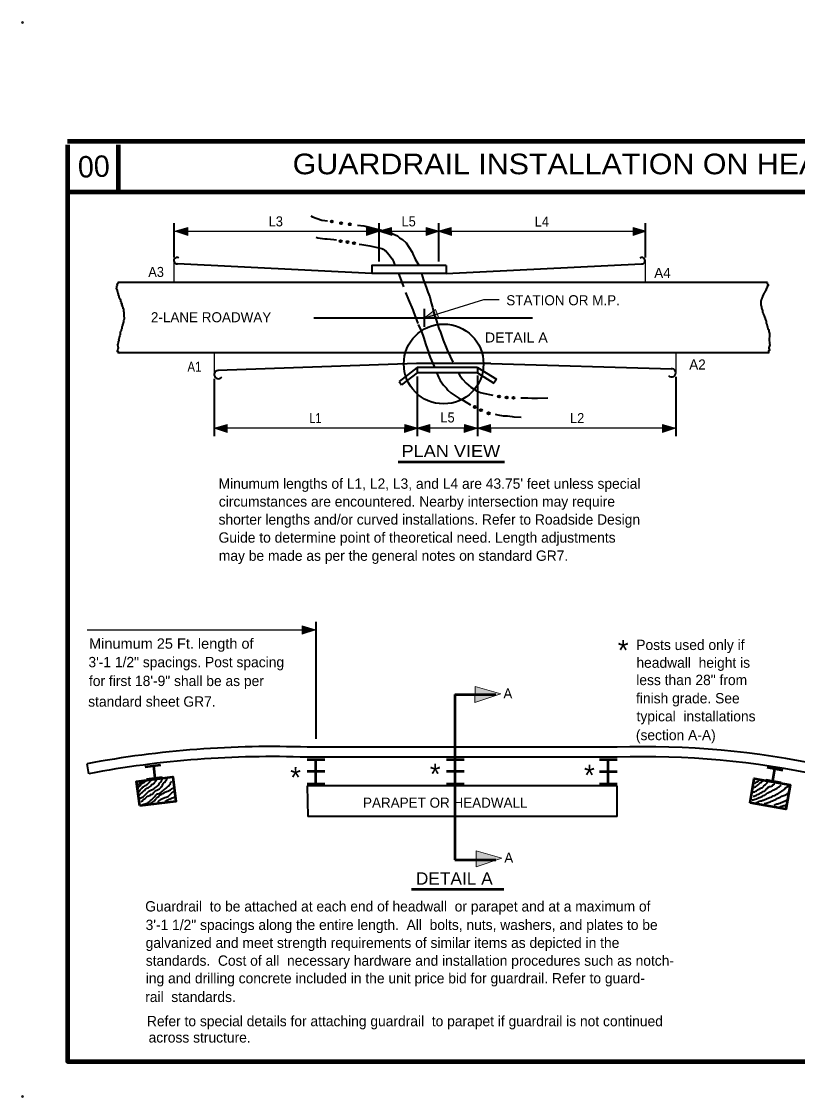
# Model space of a CAD drawing. Extents: x -8731 to 5761, y -66522 to -56618.
# Drawn here: x 4167 to 5028, y -66522 to -65327 of the extents above; entities that cross this region are included whole.
import ezdxf
from ezdxf.enums import TextEntityAlignment as Align

# ---------------------------------------------------------------- set-up
doc = ezdxf.new("R2010")
doc.units = 0
doc.header["$LTSCALE"] = 4.6
doc.header["$PDMODE"] = 32
doc.header["$PDSIZE"] = 2.3
doc.linetypes.add('MEDIUM_DASHED', pattern=[4.5, 3, -1.5])
doc.layers.add('1', color=7, linetype='Continuous', lineweight=13)
doc.layers.add('3', color=7, linetype='Continuous', lineweight=40)

msp = doc.modelspace()

# ---------------------------------------------------------------- hatches: boundary and pattern name
at = {"layer": '1'}
for points in [[(4336.78, -65559.6), (4351.42, -65564.44), (4351.3, -65555.32)], [(4564.22, -65559.6), (4549.56, -65564.44), (4549.7, -65555.32)], [(4563.02, -65559.6), (4577.68, -65564.44), (4577.56, -65555.32)], [(4630.46, -65559.6), (4615.82, -65564.44), (4615.94, -65555.32)], [(4629.28, -65559.6), (4643.94, -65564.44), (4643.8, -65555.32)], [(4860.46, -65559.6), (4845.82, -65564.44), (4845.94, -65555.32)], [(4614.3, -65655.84), (4629.7, -65654.88), (4626.18, -65646.46)], [(4380.54, -65778.34), (4395.18, -65783.18), (4395.06, -65774.08)], [(4606.72, -65778.34), (4592.06, -65783.18), (4592.18, -65774.08)], [(4605.54, -65778.34), (4620.18, -65783.18), (4620.06, -65774.08)], [(4672.96, -65778.34), (4658.32, -65783.18), (4658.44, -65774.08)], [(4673.02, -65778.34), (4687.68, -65783.18), (4687.56, -65774.08)], [(4892.96, -65778.34), (4878.32, -65783.18), (4878.44, -65774.08)], [(4492.96, -66002.1), (4478.32, -66006.92), (4478.44, -65997.82)], [(4698.74, -66073.38), (4670.18, -66082.8), (4670.42, -66065.04)], [(4699.98, -66255.88), (4671.44, -66265.3), (4671.68, -66247.56)]]:
    msp.add_hatch(color=256, dxfattribs=at).paths.add_polyline_path(points)

# ---------------------------------------------------------------- linework, layer by layer
at = {"layer": '1', "lineweight": 100}
for p, q in [((5709.98, -65460.06), (4217.74, -65460.06)), ((4273.98, -65463.56), (4273.98, -65516.3)), ((5709.98, -65516.3), (4217.74, -65516.3))]:
    msp.add_line(p, q, dxfattribs=at)
msp.add_lwpolyline([(4217.74, -65463.56), (4217.74, -66481.48), (5708.5, -66481.48)], dxfattribs=at)
at = {"layer": '1'}
for points in [[(4336.78, -65559.6), (4351.42, -65564.44), (4351.3, -65555.32)], [(4564.22, -65559.6), (4549.56, -65564.44), (4549.7, -65555.32)], [(4563.02, -65559.6), (4577.68, -65564.44), (4577.56, -65555.32)], [(4630.46, -65559.6), (4615.82, -65564.44), (4615.94, -65555.32)], [(4629.28, -65559.6), (4643.94, -65564.44), (4643.8, -65555.32)], [(4860.46, -65559.6), (4845.82, -65564.44), (4845.94, -65555.32)], [(4614.3, -65655.84), (4629.7, -65654.88), (4626.18, -65646.46)], [(4380.54, -65778.34), (4395.18, -65783.18), (4395.06, -65774.08)], [(4606.72, -65778.34), (4592.06, -65783.18), (4592.18, -65774.08)], [(4605.54, -65778.34), (4620.18, -65783.18), (4620.06, -65774.08)], [(4672.96, -65778.34), (4658.32, -65783.18), (4658.44, -65774.08)], [(4673.02, -65778.34), (4687.68, -65783.18), (4687.56, -65774.08)], [(4892.96, -65778.34), (4878.32, -65783.18), (4878.44, -65774.08)], [(4492.96, -66002.1), (4478.32, -66006.92), (4478.44, -65997.82)], [(4698.74, -66073.38), (4670.18, -66082.8), (4670.42, -66065.04)], [(4699.98, -66255.88), (4671.44, -66265.3), (4671.68, -66247.56)]]:
    msp.add_lwpolyline(points, close=True, dxfattribs=at)
for p in [(4167.8, -65327.84), (4167.8, -66520.44)]:
    msp.add_point(p, dxfattribs=at)
at = {"layer": '3', "lineweight": 35}
for p, q in [((4335.64, -65550.72), (4335.64, -65588.64)), ((4563.38, -65550.72), (4563.38, -65593.2)), ((4629.82, -65550.72), (4629.82, -65593.2)), ((4859.3, -65550.72), (4859.3, -65588.64)), ((4380.62, -65723.32), (4380.62, -65787.26)), ((4606, -65720.8), (4606, -65787.26)), ((4672.9, -65719.92), (4672.9, -65787.26)), ((4893.26, -65721.4), (4893.26, -65787.26)), ((4493.54, -65993.52), (4493.54, -66123.48))]:
    msp.add_line(p, q, dxfattribs=at)
at = {"layer": '3', "lineweight": 25}
for p, q in [((4563.38, -65559.84), (4335.64, -65559.84)), ((4335.64, -65592.6), (4335.64, -65616.58)), ((4859.3, -65592.6), (4859.3, -65616.58)), ((4679.66, -65635.68), (4614.1, -65655.98)), ((4696.86, -65635.68), (4679.66, -65635.68)), ((4380.62, -65694.8), (4380.62, -65718.76)), ((4893.26, -65694.8), (4893.26, -65716.68)), ((4606, -65778.14), (4380.62, -65778.14)), ((4493.54, -66002.64), (4239.5, -66002.64))]:
    msp.add_line(p, q, dxfattribs=at)
at = {"layer": '3'}
for p, q in [((4638.34, -65606.44), (4855.04, -65595.7)), ((4994.86, -65616.58), (4273.6, -65616.58)), ((4614.1, -65655.68), (4614.1, -65645.68)), ((4491.18, -65655.68), (4734.06, -65655.68)), ((4614.1, -65665.68), (4614.1, -65655.68)), ((4996.62, -65694.8), (4273.6, -65694.8)), ((4605.12, -65706.56), (4384.6, -65714.2)), ((4687.74, -65706.56), (4605.12, -65706.56)), ((4687.74, -65706.56), (4888.86, -65712.28)), ((4606, -65711.1), (4585.86, -65726.54)), ((4605.86, -65716.98), (4588.66, -65730.22)), ((4672.9, -65711.1), (4606, -65711.1)), ((4606, -65711.1), (4606, -65716.98)), ((4672.9, -65716.98), (4606, -65716.98)), ((4672.9, -65711.1), (4672.9, -65716.98)), ((4672.9, -65711.1), (4693.92, -65724.04)), ((4672.9, -65716.98), (4691.26, -65728.3)), ((4585.86, -65726.54), (4588.66, -65730.22)), ((4693.92, -65724.04), (4691.26, -65728.3)), ((4828, -66132.6), (4483.68, -66132.6)), ((4828, -66143.76), (4483.68, -66143.76)), ((4241.54, -66162), (4239.5, -66150.98)), ((4828, -66175.52), (4483.68, -66175.52)), ((4483.68, -66175.52), (4484.42, -66209.48)), ((4828, -66209.48), (4828, -66175.52)), ((4828, -66209.48), (4484.42, -66209.48))]:
    msp.add_line(p, q, dxfattribs=at)
at = {"layer": '3', "lineweight": 53}
for p, q in [((4584.98, -65815.64), (4702.88, -65815.64)), ((4647.76, -66073.94), (4647.76, -66257.72)), ((4647.76, -66073.94), (4693.18, -66073.94)), ((4483.68, -66146.12), (4493.54, -66146.12)), ((4648.34, -66173.18), (4648.34, -66146.12)), ((4808.3, -66146.12), (4828, -66146.12)), ((4818.14, -66173.18), (4818.14, -66146.12)), ((4304.02, -66154.5), (4321.38, -66152.3)), ((4313.14, -66153.32), (4314.76, -66167)), ((4503.38, -66159.64), (4483.68, -66159.64)), ((4658.18, -66159.64), (4638.5, -66159.64)), ((4808.3, -66159.64), (4818.14, -66159.64)), ((4818.14, -66159.64), (4828, -66159.64)), ((5012.2, -66158.32), (4994.7, -66155.24)), ((5002.66, -66156.72), (5000.44, -66170.38)), ((4305.8, -66168.18), (4323.14, -66165.96)), ((4483.68, -66173.18), (4493.54, -66173.18)), ((4493.54, -66173.18), (4503.38, -66173.18)), ((4638.5, -66173.18), (4648.34, -66173.18)), ((4648.34, -66173.18), (4658.18, -66173.18)), ((4808.3, -66173.18), (4828, -66173.18)), ((5009.7, -66172), (4993.1, -66169.06)), ((4647.76, -66257.72), (4693.18, -66257.72)), ((4599.54, -66290.34), (4702.14, -66290.34))]:
    msp.add_line(p, q, dxfattribs=at)
at = {"layer": '3'}
for points in [[(4487.8, -65542.32), (4489.72, -65543.52), (4500.3, -65547.48), (4503.38, -65547.62), (4506.32, -65548.22)], [(4539.7, -65552.92), (4546.76, -65553.66), (4551.74, -65554.54), (4558.52, -65556.6), (4571.02, -65559.38), (4576.9, -65561.3), (4579.1, -65562.48), (4584.1, -65564.82), (4586.3, -65566.74), (4589.68, -65568.64), (4593.66, -65572.48), (4600.56, -65582.92), (4601.44, -65585.84), (4602.92, -65588.64), (4603.94, -65590.7), (4606.88, -65595.4), (4608.06, -65597.9)], [(4493.98, -65566), (4495.6, -65566.74), (4503.38, -65568.2), (4506.02, -65568.06), (4513.54, -65568.94), (4516.46, -65569.08)], [(4541.76, -65573.8), (4544.54, -65574.24), (4553.52, -65575.7), (4566.74, -65578.94), (4568.36, -65579.52), (4569.84, -65580.56), (4571.3, -65581.44), (4574.54, -65585.26), (4578.06, -65590.12), (4579.68, -65593.2), (4580.42, -65595.56), (4581.46, -65597.76)], [(4638.34, -65597.76), (4638.34, -65606.44), (4555.72, -65606.44), (4339.76, -65595.7)], [(4638.34, -65597.76), (4555.72, -65597.76), (4555.72, -65606.44)], [(4627.9, -65717.14), (4629.66, -65721.68), (4631.44, -65725.22), (4635.4, -65730.66), (4638.64, -65734.04), (4640.1, -65736.1), (4643.5, -65739.04), (4646.86, -65741.1), (4652.16, -65745.06), (4653.78, -65745.8), (4657.6, -65747.72), (4665.26, -65752.28)], [(4651.72, -65717.14), (4653.5, -65719.78), (4656.42, -65723.76), (4660.26, -65728.16), (4665.54, -65732.72), (4672.74, -65737.12), (4676.42, -65738.74), (4679.36, -65739.32), (4690.1, -65741.68)], [(4721.26, -65744.62), (4723.18, -65744.76), (4725.22, -65744.48), (4728.76, -65744.48), (4733.18, -65745.06), (4739.5, -65744.92), (4750.96, -65744.76)], [(4692.6, -65762.72), (4695.38, -65763.44), (4701.42, -65764.48), (4706.12, -65764.76), (4711.42, -65765.5), (4713.32, -65765.8), (4721.42, -65765.94)]]:
    msp.add_lwpolyline(points, dxfattribs=at)
at = {"layer": '3', "lineweight": 25}
for points in [[(4859.3, -65559.84), (4629.82, -65559.84), (4563.38, -65559.84)], [(4893.26, -65778.14), (4672.9, -65778.14), (4606, -65778.14)]]:
    msp.add_lwpolyline(points, dxfattribs=at)
at = {"layer": '3', "linetype": 'MEDIUM_DASHED'}
for points in [[(4585.12, -65606.44), (4585.86, -65608.34), (4596.3, -65635.84), (4601, -65647), (4602.02, -65648.92), (4607.18, -65663.18), (4610.56, -65670.38), (4612.18, -65675.08), (4613.2, -65677.28), (4615.56, -65685.82), (4618.5, -65693.9), (4618.94, -65695.82), (4620.26, -65699.64), (4624.98, -65709.78), (4625.56, -65711.24)], [(4610.7, -65606.44), (4612.9, -65614.08), (4616.14, -65621.88), (4617.76, -65627.16), (4619.98, -65632.6), (4621.58, -65638.92), (4623.2, -65644.08), (4625.26, -65653.18), (4626.44, -65655.84), (4627.18, -65657.88), (4630.1, -65667.44), (4632.02, -65671.7), (4634.96, -65680.52), (4638.34, -65688.76), (4639.66, -65692.44), (4648.34, -65711.24)]]:
    msp.add_lwpolyline(points, dxfattribs=at)
at = {"layer": '3', "lineweight": 53}
for points in [[(4493.54, -66173.18), (4493.54, -66146.12), (4503.38, -66146.12)], [(4638.5, -66146.12), (4648.34, -66146.12), (4658.18, -66146.12)]]:
    msp.add_lwpolyline(points, dxfattribs=at)
for points in [[(4298, -66197.88), (4294.48, -66170.52), (4334.62, -66165.38), (4338.14, -66192.72)], [(4975.6, -66194.48), (4980.3, -66167.3), (5020.14, -66174.36), (5015.44, -66201.56)]]:
    msp.add_lwpolyline(points, close=True, dxfattribs=at)
at = {"layer": '3'}
msp.add_circle((4635.4, -65706.99), 44.25, dxfattribs=at)
for centre, radius, start, end in [((4339.32, -65592.17), 3.56, 52.12502, 277.12503), ((4855.49, -65592.17), 3.56, 262.87497, 127.87498), ((4385.22, -65718.77), 4.59, 91.98546, 325.62507), ((4888.68, -65716.81), 4.59, 219.25185, 98.10009), ((4443.92, -67232.73), 1100.85, 87.90854, 100.70263), ((4858.38, -67076.31), 944.2, 77.79852, 91.86602), ((4443.92, -67232.73), 1089.68, 87.90854, 100.70263), ((4858.38, -67076.31), 933.04, 77.79852, 91.86602)]:
    msp.add_arc(centre, radius, start, end, dxfattribs=at)
for points in [[(4273.6, -65616.58), (4273.3, -65617.9), (4272.86, -65617.9), (4272.58, -65620.4), (4272.14, -65620.68), (4272.14, -65620.98), (4272.14, -65623.78), (4272.58, -65624.22), (4272.86, -65626.28), (4273.3, -65626.72), (4273.3, -65627.02), (4273.9, -65629.52), (4273.9, -65630.54), (4274.34, -65630.84), (4274.62, -65632.9), (4275.36, -65634.08), (4276.4, -65636.12), (4276.7, -65637.6), (4277.14, -65637.88), (4277.42, -65638.64), (4277.42, -65639.66), (4277.86, -65639.96), (4277.86, -65640.68), (4278.16, -65641.72), (4278.46, -65641.72), (4278.46, -65642.44), (4278.46, -65643.18), (4278.9, -65643.48), (4279.18, -65645.24), (4279.62, -65645.54), (4279.92, -65648.48), (4280.22, -65649.06), (4280.22, -65650.84), (4280.22, -65652.6), (4280.22, -65658.18), (4279.92, -65658.92), (4279.92, -65660.68), (4279.62, -65660.98), (4279.62, -65661.72), (4278.9, -65663.48), (4278.9, -65664.5), (4278.46, -65664.94), (4277.86, -65668.04), (4277.42, -65668.76), (4277.42, -65669.5), (4277.14, -65670.08), (4276.1, -65673.62), (4276.1, -65674.8), (4275.66, -65675.08), (4275.66, -65675.82), (4275.36, -65676.84), (4275.06, -65677.14), (4275.06, -65678.18), (4274.62, -65678.92), (4274.34, -65681.7), (4273.9, -65682.14), (4273.9, -65683.92), (4273.6, -65684.5), (4273.6, -65690.82), (4273.6, -65693.32), (4273.9, -65693.32), (4273.6, -65693.32), (4273.9, -65693.6), (4273.9, -65695.38)], [(4994.86, -65616.58), (4994.7, -65617.9), (4995.14, -65618.2), (4995.14, -65620.68), (4994.7, -65620.68), (4994.7, -65620.98), (4994.42, -65622.46), (4993.98, -65622.76), (4993.38, -65624.96), (4992.66, -65625.54), (4992.66, -65626.28), (4991.92, -65627.02), (4991.62, -65628.04), (4990.9, -65628.78), (4990.58, -65629.8), (4990.14, -65630.1), (4990.14, -65630.84), (4989.86, -65630.84), (4989.86, -65631.56), (4989.42, -65631.86), (4989.42, -65632.6), (4988.82, -65633.64), (4988.82, -65634.36), (4988.38, -65635.1), (4988.1, -65635.84), (4988.1, -65642.74), (4988.38, -65643.48), (4988.38, -65644.96), (4989.12, -65646.72), (4989.42, -65648.76), (4989.86, -65649.8), (4990.14, -65650.54), (4991.18, -65653.62), (4992.36, -65655.84), (4992.66, -65657.88), (4993.38, -65659.36), (4993.98, -65662.44), (4994.42, -65663.18), (4994.42, -65663.92), (4994.7, -65664.94), (4995.14, -65665.52), (4995.14, -65666.26), (4996.18, -65668.76), (4996.48, -65670.82), (4997.22, -65673.32), (4997.22, -65674.06), (4997.22, -65683.16), (4996.92, -65688.02), (4996.48, -65688.76), (4996.48, -65689.5), (4996.48, -65692.58), (4996.18, -65692.58), (4996.48, -65692.58), (4996.18, -65693.02), (4996.18, -65694.04), (4996.18, -65695.08)]]:
    msp.add_spline(points, degree=3, dxfattribs=at)
at = {"layer": '3', "lineweight": 35}
for points in [[(4295.5, -66175.96), (4295.94, -66174.94), (4298.14, -66172.44), (4300.06, -66170.96), (4302.42, -66169.94), (4302.7, -66169.8)], [(4296.1, -66178.76), (4297.42, -66175.82), (4298.3, -66174.94), (4302.26, -66171.84), (4305.8, -66169.5)], [(4296.98, -66182.44), (4298.44, -66179.8), (4299.78, -66178.62), (4300.22, -66178.02), (4304.18, -66175.24), (4307.42, -66172.88), (4308.58, -66171.56), (4310.94, -66168.92)], [(4297.42, -66186.12), (4298.44, -66184.64), (4300.94, -66182.44), (4305.22, -66178.92), (4309.46, -66176.26), (4310.22, -66175.52), (4312.26, -66173.76), (4312.7, -66173.62), (4314.46, -66171.7), (4315.66, -66170.24), (4316.82, -66168.18)], [(4297.86, -66189.94), (4299.04, -66188.9), (4300.94, -66188.16), (4302.12, -66187.28), (4306.54, -66182.72), (4308, -66181.56), (4311.1, -66180.08), (4314.46, -66178.16), (4316.38, -66176.56), (4319.46, -66173.48), (4319.46, -66173.18), (4320.34, -66172), (4323.3, -66167.3)], [(4299.48, -66193.16), (4301.54, -66191.56), (4301.82, -66190.96), (4303.58, -66189.78), (4308.58, -66186.26), (4310.22, -66185.24), (4310.22, -66184.94), (4310.66, -66184.94), (4313.74, -66182.72), (4319.02, -66179.06), (4321.54, -66177), (4321.98, -66176.26), (4323.14, -66175.24), (4323.14, -66174.94), (4325.78, -66171.56), (4326.22, -66171.26), (4326.68, -66170.38), (4327.26, -66169.2), (4328.74, -66166.7)], [(4299.78, -66196.84), (4301.24, -66196.12), (4304.02, -66195.38), (4306.1, -66194.78), (4308.74, -66192.88), (4313.14, -66188.9), (4315.36, -66186.56), (4318.14, -66184.2), (4318.44, -66184.2), (4323.14, -66181.26), (4327.26, -66178.16), (4328.88, -66176.56), (4331.96, -66172.88), (4332.56, -66171.84), (4333.58, -66170.24)], [(4978.68, -66182.58), (4982.8, -66180.96), (4985.3, -66179.36), (4986.18, -66179.06), (4986.18, -66178.76), (4987.06, -66178.32), (4987.8, -66177.72), (4988.38, -66177.58), (4991.48, -66175.08), (4994.26, -66172.58), (4994.86, -66171.56), (4995.14, -66170.96)], [(4978.98, -66187.14), (4980.02, -66187), (4983.82, -66185.24), (4986.48, -66184.06), (4988.98, -66182.58), (4993.68, -66179.36), (4995, -66178.16), (4995.3, -66178.16), (4995.44, -66177.88), (4998.24, -66176.12), (5000.74, -66174.8), (5000.88, -66174.5), (5001.76, -66174.2), (5002.8, -66173.32), (5003.1, -66173.18)], [(4979.28, -66177.44), (4983.68, -66175.24), (4987.66, -66171.84), (4988.24, -66171.56), (4988.82, -66170.96), (4988.82, -66170.68), (4990, -66169.8)], [(4980.6, -66172.72), (4981.18, -66172.58), (4982.36, -66171.56), (4982.66, -66171.56), (4982.8, -66171.26), (4983.38, -66171.12), (4984.12, -66170.52), (4985.6, -66169.06)], [(4309.46, -66195.38), (4314.46, -66191.84), (4316.38, -66189.64), (4317.86, -66188.16), (4318.44, -66187.88), (4319.62, -66186.7), (4323.44, -66184.06), (4329.18, -66181.26), (4334.62, -66178.16), (4335.2, -66177.72)], [(4318, -66193.76), (4320.2, -66191.26), (4321.82, -66190.24), (4327.26, -66188.16), (4329.76, -66187), (4331.96, -66184.8), (4335.64, -66181.84)], [(4977.8, -66190.96), (4980.02, -66190.82), (4982.8, -66189.78), (4985.6, -66188.6), (4986.04, -66188.6), (4988.1, -66187.58), (4993.1, -66185.08), (4994.86, -66183.76), (4997.66, -66182.28), (5002.66, -66179.64), (5005.88, -66178.02), (5007.64, -66176.7), (5010.14, -66174.8)], [(4982.5, -66194.04), (4987.5, -66192.28), (4990.74, -66191.26), (4993.1, -66190.24), (4998.68, -66188.02), (5004.26, -66185.38), (5008.54, -66182.88), (5009.42, -66182.14), (5012.5, -66180.24), (5013.82, -66179.06), (5015.74, -66177.28), (5016.18, -66177.14), (5018.38, -66174.94)], [(4991.48, -66195.22), (4995.74, -66194.04), (5000.74, -66192.14), (5005.88, -66189.64), (5011.02, -66187.14), (5015.14, -66185.38), (5016.32, -66184.64), (5017.34, -66184.06), (5017.34, -66183.76), (5017.64, -66183.6)], [(4326.38, -66193.02), (4327.7, -66191.7), (4330.64, -66190.38), (4332.42, -66189.5), (4335.34, -66188.46), (4336.96, -66187.58)], [(5002.5, -66196.84), (5003.68, -66196.26), (5007.36, -66195.08), (5012.78, -66193.02), (5016.32, -66191.26), (5016.76, -66190.82)], [(5008.82, -66199.04), (5013.08, -66197.44), (5015.14, -66196.84), (5016.02, -66196.26)]]:
    msp.add_spline(points, degree=3, dxfattribs=at)
at = {"layer": '3'}
for p in [(4511.32, -65548.8), (4521.46, -65550.56), (4531.32, -65551.88), (4521.02, -65570.56), (4528.52, -65571.6), (4535.88, -65572.92), (4696.86, -65743.16), (4705.38, -65744.18), (4669.96, -65754.76), (4713.02, -65744.62), (4676.86, -65758.3), (4685.38, -65761.82)]:
    msp.add_point(p, dxfattribs=at)

# ---------------------------------------------------------------- texts
at = {"layer": '1'}
msp.add_text('00', height=23.78, rotation=2.121, dxfattribs=at).set_placement((4229.7, -65500.18))
at = {"layer": '3'}
for s, height, width, p in [('  GUARDRAIL INSTALLATION ON HEADWALLS AND PARAPETS ', 22.93, 1.1, (4959.73, -65496.32)), ('L3', 11.17, 0.95, (4449.03, -65554.24)), ('L5', 11.17, 0.95, (4596.56, -65554.24)), ('L4', 11.17, 0.95, (4744.47, -65554.4)), ('A3', 11.17, 0.95, (4316.1, -65610.4)), ('DETAIL A', 11.17, 1.05, (4716.13, -65683.16)), ('A1', 11.17, 0.85, (4358.63, -65715.66)), ('L1', 11.17, 0.8, (4493.05, -65772.7)), ('L5', 11.17, 0.95, (4639.72, -65771.96)), ('L2', 11.17, 0.95, (4783.65, -65772.7))]:
    msp.add_text(s, height=height, dxfattribs=dict(at, width=width)).set_placement(p, align=Align.CENTER)
for s, height, p in [('A4', 11.17, (4878.36, -65611.44)), ('STATION OR M.P.       ', 11.17, (4782.54, -65641.8)), ('2-LANE ROADWAY', 11.17, (4377.16, -65660.68)), ('A2', 11.17, (4917.3, -65713.16)), ('*', 22.93, (4834.73, -66036.32)), ('A', 11.17, (4706.69, -66078.5)), ('*', 22.93, (4470.99, -66177.56)), ('*', 22.93, (4625.99, -66173.82)), ('*', 22.93, (4797.23, -66175.06)), ('PARAPET OR HEADWALL', 11.17, (4637.19, -66199.78)), ('A', 11.17, (4707.71, -66260.94))]:
    msp.add_text(s, height=height, dxfattribs=at).set_placement(p, align=Align.CENTER)
for s, height, width, p in [('PLAN VIEW', 13.67, 1.1, (4588.66, -65810.48)), ('Minumum 25 Ft. length of', 11.47, 1.05, (4241.7, -66023.22)), ('DETAIL A', 13.67, 1.05, (4604.54, -66285.2))]:
    msp.add_text(s, height=height, dxfattribs=dict(at, width=width)).set_placement(p)
for s, p in [("Minumum lengths of L1, L2, L3, and L4 are 43.75' feet unless special", (4385.48, -65845.62)), ('circumstances are encountered. Nearby intersection may require', (4385.78, -65865.48)), ('shorter lengths and/or curved installations. Refer to Roadside Design', (4385.48, -65885.46)), ('Guide to determine point of theoretical need. Length adjustments ', (4385.48, -65905.46)), ('may be made as per the general notes on standard GR7.', (4385.78, -65925.6)), ('Posts used only if', (4849.3, -66024.68)), ('3\'-1 1/2" spacings. Post spacing', (4240.96, -66043.8)), ('headwall  height is', (4849.46, -66044.4)), ('for first 18\'-9" shall be as per ', (4241.54, -66064.68)), ('less than 28" from', (4849.3, -66063.64)), ('standard sheet GR7.', (4240.66, -66087.6)), ('finish grade. See', (4849.02, -66083.94)), ('typical  installations', (4849.6, -66103.92)), ('(section A-A)', (4848.86, -66124.8)), ('Guardrail  to be attached at each end of headwall  or parapet and at a maximum of', (4304.02, -66315.04)), ('3\'-1 1/2" spacings along the entire length.  All  bolts, nuts, washers, and plates to be ', (4304.48, -66335.62)), ('galvanized and meet strength requirements of similar items as depicted in the', (4304.48, -66355.48)), ('standards.  Cost of all  necessary hardware and installation procedures such as notch-', (4304.62, -66375.32)), ('ing and drilling concrete included in the unit price bid for guardrail. Refer to guard-', (4304.62, -66394.88)), ('rail  standards.', (4304.02, -66415.6)), ('Refer to special details for attaching guardrail  to parapet if guardrail is not continued', (4305.92, -66442.5)), ('across structure.', (4307.76, -66460.6))]:
    msp.add_text(s, height=11.47, dxfattribs=at).set_placement(p)

doc.saveas('drawing.dxf')
